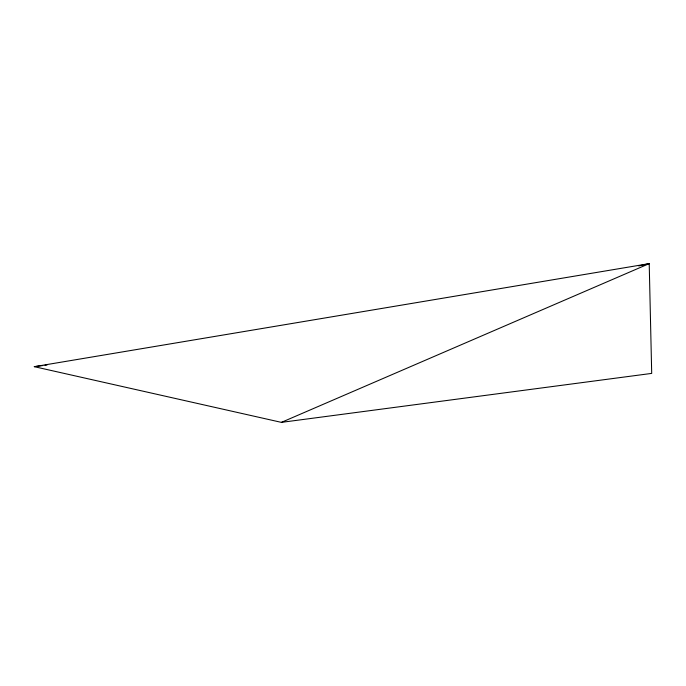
<?xml version="1.0" encoding="UTF-8"?>
<svg xmlns="http://www.w3.org/2000/svg" width="686" height="686" viewBox="0 0 686 686"><rect width="100%" height="100%" fill="white"/><g stroke="black" fill="none" stroke-linecap="round" stroke-linejoin="round"><path stroke-width="1.03" d="M281.397 422.37L649.213 263.63L651.7 373.398L281.397 422.37L34.3 366.676L649.213 263.63L638.752 265.936M34.3 366.676L42.789 365.552M44.907 365.278L47.034 364.995"/></g></svg>
